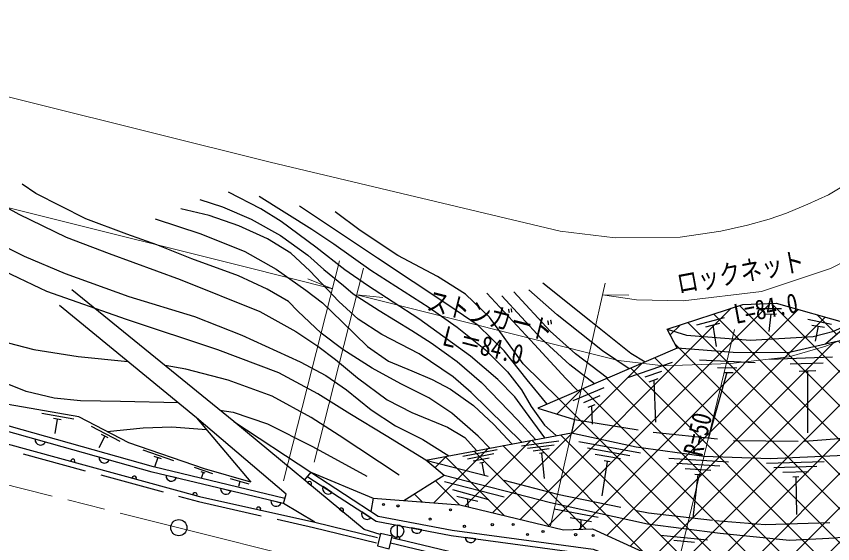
# Model space of a CAD drawing. Units: millimetres, scale not verified. Extents: x 40000 to 680000, y 20000 to 380000.
# Drawn here: x 442133 to 518053, y 267186 to 316168 of the extents above; entities that cross this region are included whole.
import ezdxf
from ezdxf.enums import TextEntityAlignment as Align

# ---------------------------------------------------------------- set-up
doc = ezdxf.new("R2010")
doc.units = ezdxf.units.MM
doc.header["$LTSCALE"] = 1000
doc.linetypes.add('CHAIN', pattern=[18.5, 12, -1.5, 3.5, -1.5])
doc.linetypes.add('DASHED', pattern=[7.5, 6, -1.5])
for name, color, linetype, lineweight in [('M-BGD', 7, 'Continuous', 25), ('M-BMK', 2, 'CHAIN', 13), ('M-BMK-SRVR', 3, 'Continuous', 25), ('M-STR-HTXT', 7, 'Continuous', 13)]:
    doc.layers.add(name, color=color, linetype=linetype, lineweight=lineweight)
doc.styles.add('ＭＳ ゴシック', font='')
doc.styles.get('ＭＳ ゴシック').set_extended_font_data('MS Gothic')

msp = doc.modelspace()

# ---------------------------------------------------------------- hatches: boundary and pattern name
at = {"layer": 'M-BGD'}
h = msp.add_hatch(dxfattribs=at)
h.set_pattern_fill('USER', color=256, style=0, pattern_type=2)
h.set_pattern_definition([(45, (-0, 0), (-1590.99, 1590.99), []), (135, (-0, 0), (-1590.99, -1590.99), [])])
h.paths.add_polyline_path([(544327, 274980), (546455, 277306), (540271, 282963), (538181, 281819), (535603, 281838), (533696, 280529), (533015, 281431), (534503, 282391), (535237, 283334), (531295, 282173), (526487, 281203), (523367, 281473), (518604, 286007), (517394, 285728), (519595, 287606), (512792, 289516), (509685, 289405), (502659, 287112), (503595, 285344), (490643, 279785), (494034, 278734), (493761, 277489), (493753, 277490), (480212, 274947), (481929, 273511), (478165, 271179), (483379, 270779), (493017, 268472), (495702, 268552), (503583, 264960), (505224, 264933), (508054, 263935), (509593, 265349), (511979, 264074), (513092, 261996), (517344, 262134), (523860, 263420), (530080, 265495), (536429, 268685), (539907, 271032)])

# ---------------------------------------------------------------- linework, layer by layer
for p, q in [((510978, 289019), (513300, 289032)), ((511755, 288517), (512844, 288530)), ((512300, 288523), (512102, 286885)), ((505418, 287510), (507978, 288185)), ((515732, 288053), (517940, 287586)), ((503595, 285344), (502659, 287112)), ((506264, 287334), (507563, 287654)), ((506913, 287494), (507222, 285496)), ((516130, 287488), (517287, 287299)), ((516709, 287394), (516413, 286005)), ((499004, 282629), (503160, 284034)), ((505680, 284254), (510835, 284025)), ((512180, 284339), (518027, 284540)), ((514114, 283877), (517156, 283990)), ((500615, 282689), (502155, 283219)), ((507332, 283560), (509155, 283511)), ((514946, 283198), (516485, 283272)), ((515716, 283235), (515702, 277481)), ((500998, 282209), (501818, 282542)), ((508195, 283092), (506495, 277018)), ((507961, 283091), (508788, 283096)), ((496784, 281672), (493898, 280468)), ((501408, 282375), (501586, 278485)), ((496413, 280906), (494889, 280269)), ((495307, 279851), (495963, 280115)), ((495635, 279983), (495677, 278287)), ((447470, 278764), (444515, 279279)), ((446291, 278695), (445601, 278815)), ((445946, 278755), (445715, 277425)), ((451793, 276686), (449132, 278070)), ((450352, 277165), (449798, 276100)), ((450662, 277004), (450041, 277327)), ((444835, 276618), (443881, 276886)), ((492597, 276703), (489126, 276256)), ((494453, 276665), (500168, 275634)), ((456783, 274892), (453943, 275860)), ((486862, 275887), (483649, 275267)), ((492139, 276341), (489660, 276022)), ((491682, 275980), (490194, 275788)), ((491150, 275609), (490803, 275564)), ((499198, 275352), (495262, 276062)), ((447185, 274849), (447573, 274743)), ((450782, 274946), (449828, 275214)), ((455626, 275065), (454964, 275291)), ((455295, 275178), (454991, 274286)), ((486539, 275520), (484085, 275046)), ((486105, 275130), (484633, 274846)), ((490976, 275587), (491236, 273224)), ((498331, 275051), (495969, 275477)), ((497346, 274772), (496795, 274871)), ((502810, 275129), (508362, 274777)), ((460421, 273684), (458717, 274265)), ((485598, 274727), (485254, 274660)), ((485426, 274694), (485648, 273542)), ((497070, 274821), (496577, 271616)), ((507554, 274377), (503562, 274631)), ((506727, 273979), (504332, 274131)), ((511914, 274661), (517248, 274809)), ((516593, 274340), (512594, 274230)), ((457018, 273287), (456054, 273517)), ((459710, 273736), (459312, 273872)), ((459511, 273804), (459322, 273249)), ((469523, 273824), (468925, 273102)), ((481929, 273511), (478165, 271179)), ((505501, 273606), (505035, 269568)), ((505780, 273588), (505221, 273624)), ((515805, 273868), (513406, 273802)), ((514898, 273393), (514338, 273378)), ((514618, 273386), (514697, 269907)), ((452906, 273287), (453294, 273182)), ((463784, 272712), (462052, 273205)), ((462918, 272958), (462787, 272496)), ((469213, 272863), (469523, 272607)), ((481945, 272965), (487502, 271550)), ((462092, 272072), (461129, 272303)), ((471486, 271946), (470656, 272487)), ((482691, 272227), (486036, 271275)), ((458545, 271748), (458933, 271642)), ((466760, 270955), (465796, 271185)), ((475325, 271397), (475115, 270177)), ((483088, 271598), (485052, 271126)), ((484070, 271362), (484151, 270595)), ((464455, 270391), (464847, 270303)), ((472191, 270397), (472500, 270141)), ((492153, 270421), (496252, 269654)), ((475099, 269590), (474269, 270131)), ((493646, 269610), (495638, 269235)), ((477557, 268948), (477557, 267748)), ((494642, 269423), (494592, 268519)), ((479846, 268457), (478872, 268642)), ((477408, 267664), (477799, 267571)), ((484861, 267633), (483879, 267765)), ((502056, 267983), (506414, 267534)), ((503294, 267496), (505203, 267319))]:
    msp.add_line(p, q, dxfattribs=at)
at = {"layer": 'M-BGD', "linetype": 'DASHED'}
for p, q in [((469897, 269169), (475893, 267719)), ((469784, 268682), (475775, 267233))]:
    msp.add_line(p, q, dxfattribs=at)
at = {"layer": 'M-BGD'}
for points in [[(438523, 299893), (442369, 297789), (446765, 295647), (450781, 294128), (457363, 291726), (464767, 288765), (468133, 286884), (470162, 285519), (471829, 284281), (473854, 282583), (476634, 280536), (478908, 279384), (482227, 277995), (483847, 277061), (484931, 275833)], [(486184, 276069), (485099, 277177), (482629, 279303), (480486, 280740), (477889, 282044), (475223, 283473), (472499, 285222), (470477, 286753), (468321, 288779), (467430, 289679), (465473, 290820), (462810, 292069), (458456, 293644), (455190, 294948), (452403, 295935), (448599, 297364), (443959, 299727), (442684, 300586)], [(459196, 299166), (461321, 298476), (463979, 297325), (466690, 295808), (469255, 293988), (470746, 292661), (472561, 291163), (473454, 290405), (475882, 288845), (478929, 286992), (480724, 285828), (483128, 284111), (485409, 282158), (488772, 278665), (490404, 276861)], [(491278, 277025), (489491, 279463), (488497, 280830), (486917, 282445), (484370, 284602), (479580, 288079), (474797, 291153), (472674, 292611), (469986, 294728), (466751, 297108), (464868, 298283), (461851, 299843)], [(464702, 299469), (469612, 296412), (471668, 295022), (475101, 292577), (480526, 289111), (483145, 287299), (485780, 285194), (487805, 283146), (489121, 281468), (490026, 279938), (491245, 278196), (492342, 277225)], [(491498, 280152), (489636, 282413), (487506, 285109), (485079, 287466), (482346, 289323), (475712, 293713), (468454, 298538)], [(489133, 276623), (484418, 281227), (482744, 282689), (479586, 284804), (476140, 286620), (473925, 288038), (472129, 289680), (469440, 292522), (467647, 294167), (465504, 295512), (462831, 296717), (460054, 297681), (457438, 298298)], [(492597, 280624), (489258, 283896), (486145, 288227), (483908, 290355), (481309, 292017), (477618, 293948), (474098, 296285), (471795, 298009)], [(458889, 278874), (463954, 272913), (459627, 274145), (452583, 276546), (447951, 278954), (437449, 280783), (434378, 282028), (428936, 283645), (424954, 283322), (414815, 286952), (408629, 288441), (398195, 292580), (382784, 296477), (367533, 297310), (364265, 296887)], [(455041, 297346), (459294, 295970), (463382, 294312), (466306, 292669), (469056, 290735), (470616, 289550), (472443, 287783), (474786, 285500), (476746, 284130), (478910, 283248), (480814, 282436), (482509, 281525), (484655, 280024), (486531, 278265), (488228, 276453)], [(467106, 271386), (454882, 274312), (415803, 285301), (399068, 290942), (387775, 293824), (376542, 295550), (366323, 296346), (366172, 295506)], [(466973, 270904), (454756, 273828), (415655, 284823), (398926, 290462), (387672, 293334), (376461, 295075), (366234, 295850)], [(366360, 295360), (406702, 285899), (459180, 271575), (469897, 269169)], [(439327, 295653), (442873, 293890), (446663, 292267), (452611, 290135), (458692, 288287), (463097, 286567), (468530, 284085), (470908, 282809), (472853, 281473), (475145, 279622), (477406, 278137), (479933, 276853), (482346, 275348)], [(480212, 274947), (476515, 277201), (473162, 279245), (470158, 281105), (466535, 283047), (460864, 285198), (452384, 288006), (444981, 290603), (441074, 292456)], [(491101, 291413), (495577, 287867), (499269, 284878), (500614, 284064)], [(403412, 290510), (408592, 289602), (413123, 289041), (417235, 288591), (424570, 288286), (431131, 288233), (434158, 287698), (440505, 286069), (443776, 285237), (447879, 284569), (452516, 284092)], [(475973, 268052), (474497, 268487), (462351, 278547), (447290, 290755)], [(485886, 290439), (490316, 285697), (493234, 282520), (494362, 281381)], [(495903, 282043), (493617, 283786), (490931, 286253), (487279, 290201)], [(497119, 282564), (494130, 284823), (491767, 286933), (488395, 290587)], [(499129, 283427), (496633, 285108), (492424, 288435), (489787, 290767)], [(469897, 269169), (466973, 270904), (467219, 271795), (458889, 278874), (446144, 289311)], [(502659, 287112), (509685, 289405), (512792, 289516), (519595, 287606), (517394, 285728)], [(457169, 280282), (451817, 280398), (448104, 280444), (445643, 280694), (443039, 281315), (439318, 282801), (435070, 284832), (431361, 286250), (427651, 287213), (423196, 287576), (417504, 287686), (413039, 287745), (409898, 288135)], [(533696, 280529), (533015, 281431), (534503, 282391), (535237, 283334), (531295, 282173), (526487, 281203), (523367, 281473), (518604, 286007), (513876, 284918), (508811, 284930), (503595, 285344), (490643, 279785), (494034, 278734), (493761, 277489)], [(477741, 273552), (472155, 277224), (469563, 278893), (465929, 280881), (461845, 282366), (457902, 283387), (455969, 283720)], [(543093, 280381), (540106, 277423), (536684, 274808), (531086, 271477), (527575, 269860), (521832, 268194), (518321, 267702), (514040, 267469), (507604, 268139), (500829, 269003), (491822, 270983), (481929, 273511), (480212, 274947), (493753, 277490), (499768, 276168), (506085, 275320), (512253, 275101), (519866, 275436), (524964, 276388), (529082, 277814), (533696, 280529), (535603, 281838), (538181, 281819), (540271, 282963)], [(461055, 279597), (462295, 279388), (465490, 278314), (469690, 276210), (474724, 273448)], [(450573, 277591), (453918, 277953), (456585, 278048), (459814, 277786)], [(462351, 278547), (469523, 273824), (475792, 269735), (482652, 268434), (495771, 266671), (508839, 261859), (517344, 262134), (523860, 263420), (530080, 265495), (536429, 268685), (539907, 271032), (544327, 274980), (546455, 277306)], [(469202, 273436), (469249, 273405), (475602, 269262), (482572, 267940), (495649, 266182), (508758, 261356), (517401, 261635), (523988, 262936), (530272, 265032), (536682, 268252), (540214, 270636), (544679, 274624), (546824, 276968)], [(477047, 267750), (509551, 259998), (515989, 260270), (521953, 261080), (527366, 262462), (531345, 263997), (536785, 266836), (541350, 269815), (545393, 273363), (547840, 276038)], [(469523, 273824), (475325, 271397), (483379, 270779), (493017, 268472), (495702, 268552), (503583, 264960), (505224, 264933), (508054, 263935), (509593, 265349), (511979, 264074), (513092, 261996)]]:
    msp.add_lwpolyline(points, dxfattribs=at)
at = {"layer": 'M-BGD', "linetype": 'DASHED'}
for points in [[(366140, 294898), (406579, 285415), (459060, 271089), (469784, 268682)], [(502659, 287112), (504449, 286546), (510420, 286093), (516246, 286432), (518155, 286917), (519595, 287606)], [(480212, 274947), (492461, 271782), (500925, 270045), (507120, 269326), (511790, 268964), (519194, 269195), (525926, 270452), (529662, 271903), (534495, 274620), (537959, 277007), (540969, 279663), (542295, 281112)], [(494034, 278734), (501359, 277537), (508845, 276780), (515447, 276699), (521735, 277181), (525292, 278070), (529143, 279285), (533015, 281431)], [(476930, 267264), (509503, 259496), (516033, 259771), (522049, 260589), (527518, 261985), (531551, 263541), (537038, 266404), (541653, 269416), (545743, 273005), (548209, 275701)]]:
    msp.add_lwpolyline(points, dxfattribs=at)
at = {"layer": 'M-BGD'}
msp.add_lwpolyline([(475711, 266969), (476795, 266707), (477078, 267876), (475994, 268139)], close=True, dxfattribs=at)
for centre, radius in [((476282, 270822), 100), ((477623, 270692), 100), ((482508, 270334), 100), ((480623, 269468), 100), ((477557, 268348), 600), ((483806, 268797), 100), ((486398, 268955), 100), ((488345, 268967), 100), ((489672, 268042), 100), ((491120, 268322), 100), ((494151, 268022), 100), ((495780, 267943), 100)]:
    msp.add_circle(centre, radius, dxfattribs=at)
for centre, radius, start, end in [((444385, 276846), 505, 175.4651, 333.12329), ((447388, 274827), 203, 335.77076, 173.69415), ((450331, 275174), 505, 175.4651, 333.12329), ((453108, 273265), 203, 335.77076, 173.69415), ((456559, 273497), 505, 177.70998, 335.36817), ((469388, 272759), 203, 311.40583, 149.32922), ((458747, 271726), 203, 335.77076, 173.69415), ((461633, 272282), 505, 177.70998, 335.36817), ((471125, 272299), 505, 158.05879, 315.71698), ((466301, 271165), 505, 177.70998, 335.36817), ((464658, 270378), 203, 338.3866, 176.30998), ((472366, 270293), 203, 311.40583, 149.32922), ((474737, 269943), 505, 158.05879, 315.71698), ((479377, 268646), 505, 180.43401, 338.0922), ((477611, 267648), 203, 337.62466, 175.54805), ((484383, 267796), 505, 183.51478, 341.17297)]:
    msp.add_arc(centre, radius, start, end, dxfattribs=at)
at = {"layer": 'M-BMK'}
msp.add_lwpolyline([(379974, 287926), (457244, 268671), (501782, 257504), (506996, 256619), (512524, 256174), (519451, 256492), (526790, 257984), (532558, 260059), (538856, 263224), (544917, 267496), (548741, 270905), (550766, 273361)], dxfattribs=at)
at = {"layer": 'M-BMK-SRVR'}
msp.add_circle((457244, 268671), 750, dxfattribs=at)
at = {"layer": 'M-STR-HTXT'}
for p, q in [((466975, 273036), (472188, 293453)), ((469846, 274767), (474416, 292774)), ((471527, 290864), (469252, 291787)), ((491797, 268847), (496895, 291376)), ((473788, 290297), (476229, 290037)), ((496653, 290305), (499108, 290278)), ((501782, 257504), (508925, 287084))]:
    msp.add_line(p, q, dxfattribs=at)
for points in [[(274681, 344100), (279410, 339536), (285318, 335717), (289349, 333798), (293953, 332287), (296170, 331739), (299446, 331340), (355775, 327026), (363455, 326204), (373730, 324738), (384514, 322819), (388237, 321938), (465731, 302627), (492696, 296200), (497817, 295594), (503885, 295661), (507641, 296201), (510136, 296778), (512137, 297327), (513756, 297881), (515732, 298720), (517654, 299602), (519070, 300438), (520347, 301191)], [(375017, 314352), (382485, 313023), (385876, 312220), (463306, 292925), (471527, 290864)], [(496653, 290305), (499820, 289824), (504151, 289743), (511423, 290615), (517861, 292741), (522647, 295183)], [(473788, 290297), (498137, 284192), (502308, 283701), (508564, 283936), (514003, 284542), (517406, 285534), (521052, 286973), (524481, 288742), (527352, 290649), (530089, 292279)]]:
    msp.add_lwpolyline(points, dxfattribs=at)

# ---------------------------------------------------------------- texts
at = {"layer": 'M-STR-HTXT', "style": 'ＭＳ ゴシック', "width": 0.8}
for s, rotation, p in [('ロックネット', 10.498, (509738, 290966)), ('ストンガード', 345.924, (485886, 286942)), ('L=84.0', 10.498, (512096, 287604)), ('Ｌ＝84.0', 345.924, (484999, 284250)), ('R=50', 76.424, (506916, 277001))]:
    msp.add_text(s, height=1833, rotation=rotation, dxfattribs=at).set_placement(p, align=Align.BOTTOM_CENTER)

doc.saveas('drawing.dxf')
